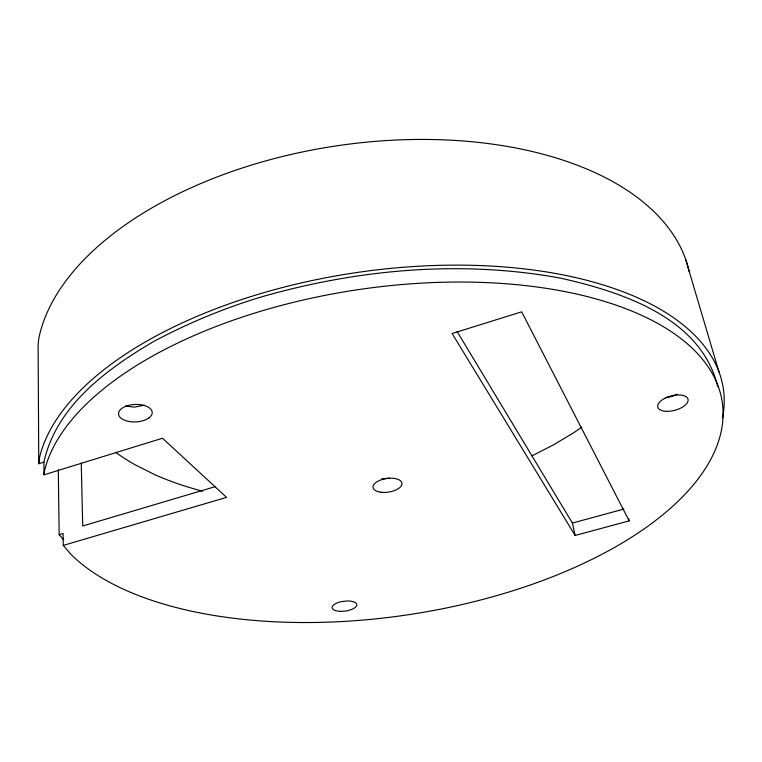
<?xml version="1.0" encoding="UTF-8"?>
<svg xmlns="http://www.w3.org/2000/svg" width="762" height="762" viewBox="0 0 762 762"><rect width="100%" height="100%" fill="white"/><g stroke="black" fill="none" stroke-linecap="round" stroke-linejoin="round"><path stroke-width="1.14" d="M717.709 386.563C701.116 317.544 621.716 291.903 560.537 278.14C462.458 260.109 360.693 268.957 265.081 295.856C226.552 307.105 189.433 322.488 154.019 341.3C107.061 368.875 56.274 405.879 43.891 462.153L38.767 463.744L39.434 458.067A346.367 168.535 -8.4 0 1 418.024 266.252A346.367 168.535 -8.4 0 1 722.414 418.433M63.265 545.421L226.571 497.376L162.487 438.245L43.986 474.831L44.472 471.002A343.338 164.468 -8.4 0 1 534.848 286.722A343.338 164.468 -8.4 0 1 617.639 545.668A343.338 164.468 -8.4 0 1 71.209 554.631L63.265 545.421L63.084 533.495L59.169 534.657L58.293 469.687M581.825 427.12L574.1 432.521L553.222 444.989L532 455.857M677.351 394.278L671.808 396.497L665.302 397.65M144.313 405.222L134.179 407.137L125.673 405.984M215.322 486.623L82.706 525.99L81.258 462.953M457.095 331.47L572.405 523.065L623.916 509.045M629.164 520.884L521.684 311.829L452.104 333.508L575.129 535.467L629.164 520.884L628.612 518.617M389.525 478.088L381.419 479.012M339.995 611.324L342.509 611.324A12.449 4.982 -7.4 0 0 350.12 609.991L351.253 609.6A12.449 4.982 -7.4 0 0 356.787 604.98L356.759 604.447A12.449 4.982 -7.4 0 0 347.053 600.98L341.786 601.551A12.449 4.982 -7.4 0 0 332.175 606.847A12.449 4.982 -7.4 0 0 338.795 611.238L339.776 611.305M59.169 534.657L63.398 539.601M685.448 258.728L719.014 371.98M572.405 523.065L575.129 535.467M43.891 462.153L43.986 474.831M38.767 463.744L38.1 344.91L38.738 338.766A329.946 183.128 -8.4 0 1 362.807 142.532A329.946 183.128 -8.4 0 1 689.124 271.348M202.578 491.166A302.981 167.659 -8.4 0 1 155.2 474.859L135.474 465.001A302.981 167.659 -8.4 0 1 115.634 452.314M148.752 418.071L147.599 418.814A16.84 8.744 -2.5 0 1 129.654 421.596L128.016 421.281A16.84 8.744 -2.5 0 1 120.767 409.299A16.84 8.744 -2.5 0 1 144.685 405.594A16.84 8.744 -2.5 0 1 148.752 418.071M380.829 492.223A14.602 6.848 -8.4 0 0 401.945 483.346A14.602 6.848 -8.4 0 0 379.657 480.412A14.602 6.848 -8.4 0 0 380.829 492.223M666.464 411.318A15.621 7.401 -14.7 0 0 688.086 399.459A15.621 7.401 -14.7 0 0 664.178 398.678A15.621 7.401 -14.7 0 0 666.464 411.318"/></g></svg>
